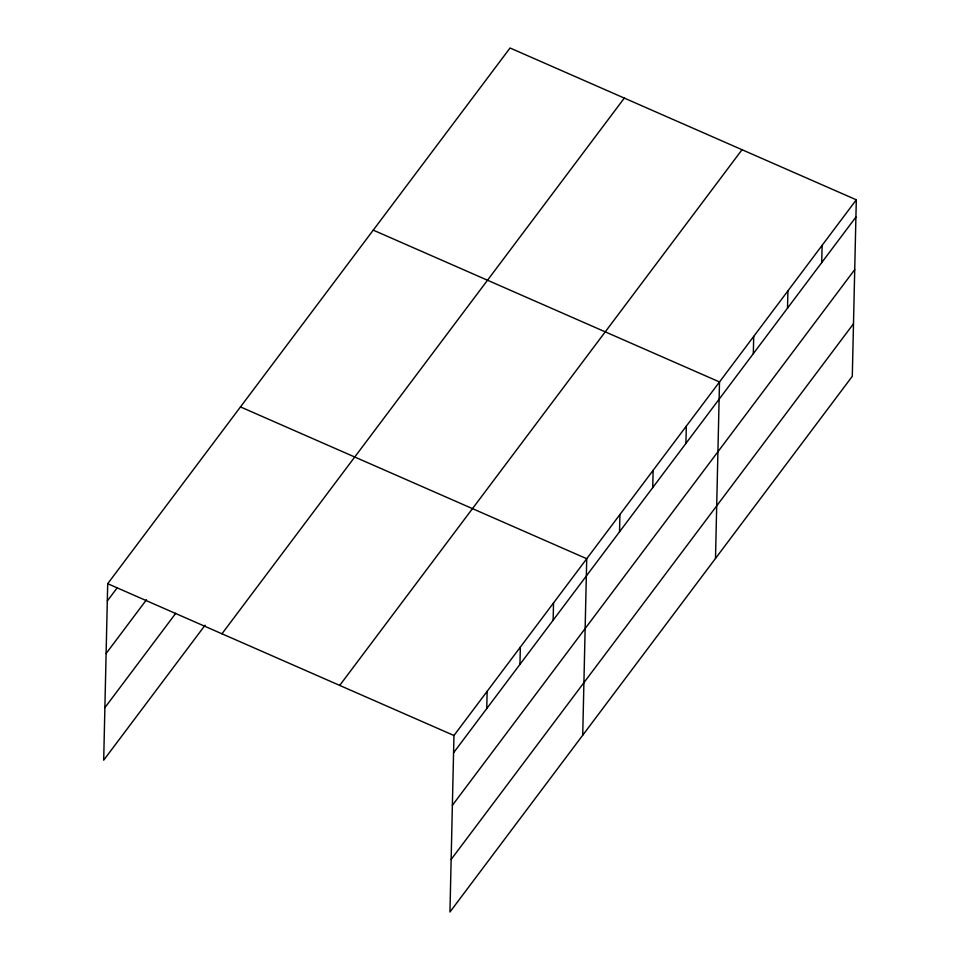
<?xml version="1.0" encoding="UTF-8"?>
<svg xmlns="http://www.w3.org/2000/svg" width="960" height="960" viewBox="0 0 960 960"><rect width="100%" height="100%" fill="white"/><g stroke="black" fill="none" stroke-linecap="round" stroke-linejoin="round"><path stroke-width="1.44" d="M856.308 199.812L453.96 735.504L449.952 912L852.3 376.296L856.308 199.812L510.048 48L107.7 583.704L103.692 760.188L205.068 625.224M486.756 708.576L487.152 691.308M519.948 664.38L520.344 647.112M553.14 620.196L553.536 602.916M582.72 735.216L586.728 558.72L240.48 406.92M619.536 531.804L619.92 514.536M652.728 487.608L653.124 470.34M685.92 443.412L686.316 426.144M715.5 558.432L719.508 381.948L373.248 230.136M753.312 353.676L753.708 336.408M787.512 308.148L787.908 290.88M821.712 262.608L822.108 245.34M107.304 600.972L117.18 587.832M106.116 653.508L146.484 599.76M104.892 707.652L175.764 613.284M221.964 633.792L624.312 98.1M339.696 685.416L742.044 149.712M453.564 752.772L855.912 217.08M452.376 805.32L854.724 269.616M451.14 859.452L853.488 323.76M107.7 583.704L453.96 735.504"/></g></svg>
